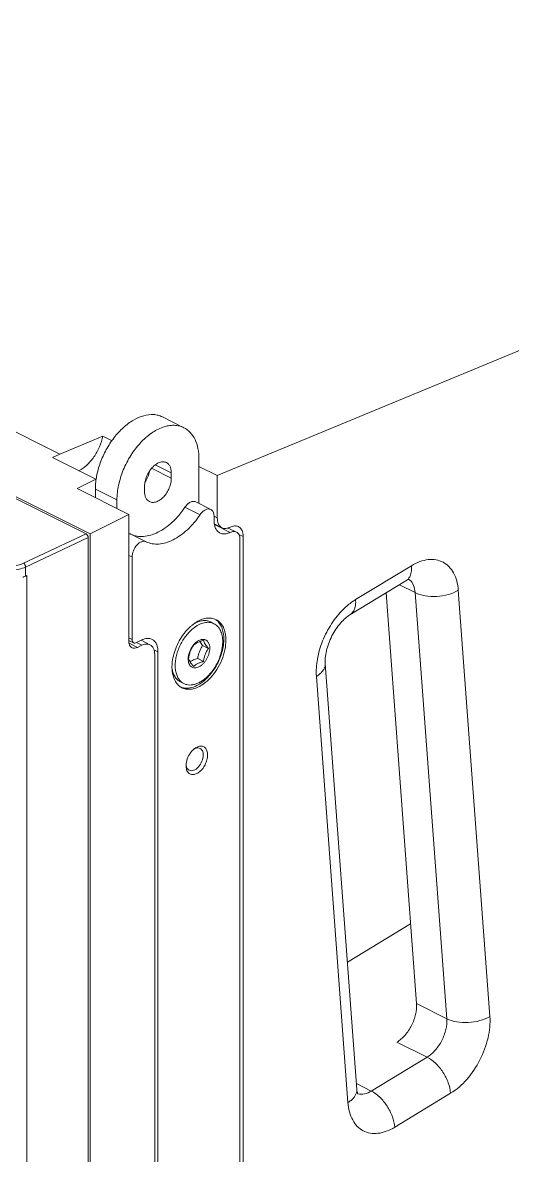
# Model space of a CAD drawing. Header units: millimetres. Extents: x 0 to 1782, y 0 to 1260.
# Drawn here: x 1023.8 to 1104, y 828.9 to 1014.6 of the extents above; entities that cross this region are included whole.
import ezdxf

# ---------------------------------------------------------------- set-up
doc = ezdxf.new("R2010")
doc.units = ezdxf.units.MM
doc.header["$LTSCALE"] = 0.1
doc.layers.get('0').update_dxf_attribs({"lineweight": 13})

msp = doc.modelspace()

# ---------------------------------------------------------------- linework, layer by layer
for p, q in [((1055.64, 940.35), (1234.9, 1014.62)), ((1034.79, 930.8), (886.29, 1005.04)), ((1034.15, 930.78), (886.22, 1004.75)), ((912.46, 1002.57), (1029.84, 943.88)), ((1046.64, 949.97), (1050.17, 948.2)), ((1029.84, 943.88), (1036.91, 946.81)), ((1036.91, 946.81), (1038.4, 946.06)), ((1028.66, 943.29), (1029.84, 943.88)), ((1035.73, 939.75), (1028.66, 943.29)), ((1048.11, 940.8), (1045.48, 942.12)), ((1052.64, 935.77), (1052.64, 943.06)), ((1055.64, 940.35), (1052.64, 941.84)), ((1044.88, 941.55), (1048.11, 939.94)), ((1048.11, 940.8), (1048.11, 939.94)), ((1055.64, 933.42), (1055.64, 940.35)), ((1032.66, 938.22), (1035.73, 939.75)), ((1032.66, 938.22), (1041.15, 933.98)), ((1035.67, 936.72), (1035.67, 938.11)), ((1039.2, 936.35), (1035.67, 938.11)), ((1043.73, 937.74), (1043.73, 938.61)), ((1039.2, 936.35), (1039.2, 934.95)), ((1052.82, 933.92), (1050.34, 935.15)), ((1052.12, 936.03), (1054.59, 934.8)), ((1034.79, 930.8), (1041.15, 933.98)), ((1041.15, 913.19), (1041.15, 933.98)), ((1055.11, 933.71), (1055.11, 932.95)), ((1055.11, 933.68), (1055.64, 933.42)), ((1034.15, 930.78), (1023.9, 925.96)), ((1034.79, 930.8), (1034.79, 674.45)), ((1041.5, 930.74), (1043.98, 929.5)), ((1056.42, 931.79), (1055.15, 932.43)), ((1057.77, 931.03), (1055.17, 932.33)), ((1058.77, 931.09), (1057.45, 931.75)), ((1059.89, 930.35), (1059.17, 930.71)), ((1024.24, 925.35), (1034.51, 930.17)), ((1034.51, 674.65), (1034.51, 930.17)), ((1059.36, 929.88), (1059.36, 699.95)), ((1059.89, 930.35), (1059.89, 700.01)), ((1041.68, 927), (1041.15, 927.26)), ((1041.68, 913.46), (1041.68, 927)), ((1024.24, 925.35), (1024.24, 923.87)), ((1087.46, 925.57), (1078.3, 920.01)), ((1024.25, 923.87), (1024.43, 923.95)), ((1024.43, 923.95), (1024.43, 923.58)), ((1024.43, 923.58), (1024.43, 923.21)), ((1024.43, 923.21), (1024.43, 923.04)), ((1024.43, 923.04), (1024.43, 672.53)), ((1077.36, 917.5), (1086.52, 923.06)), ((1088.06, 921.15), (1085.5, 922.44)), ((1100.3, 851.64), (1095.12, 921.53)), ((1083.3, 921.11), (1088.29, 853.75)), ((1093.24, 851.27), (1088.06, 921.15)), ((1055.1, 916.06), (1054.53, 916.35)), ((1041.15, 913.72), (1041.68, 913.46)), ((1041.94, 912.92), (1041.15, 913.31)), ((1041.18, 912.86), (1042.56, 912.17)), ((1043.27, 913.39), (1042.39, 912.95)), ((1043.27, 912.52), (1042.39, 912.96)), ((1043.27, 912.52), (1042.56, 912.17)), ((1043.16, 913.33), (1044.61, 912.61)), ((1053.24, 912.48), (1054.19, 912)), ((1045.92, 911.47), (1045.27, 911.79)), ((1045.39, 910.98), (1045.39, 704.87)), ((1045.92, 704.92), (1045.92, 911.47)), ((1052.43, 910.34), (1053.38, 909.86)), ((1078.5, 839.67), (1073.33, 909.55)), ((1050.18, 906.23), (1049.61, 906.51)), ((1071.88, 907.41), (1077.05, 837.53)), ((1076.96, 860.53), (1087.32, 866.82)), ((1088.29, 853.75), (1093.24, 851.27)), ((1090.03, 844.98), (1085.08, 847.45)), ((1080.87, 839.42), (1090.03, 844.98)), ((1078.43, 840.63), (1080.87, 839.42)), ((1084.71, 833.49), (1093.87, 839.05))]:
    msp.add_line(p, q)
for centre, radius, start, end in [((1048.29, 937.91), 12.63, 169.5621, 171.6892), ((1040.52, 940.46), 4.84, 188.4145, 190.9449), ((1085.91, 921.76), 1.94, 51.3834, 53.791), ((1085.88, 921.73), 1.97, 47.7465, 51.3789), ((1056.1, 910.24), 7.22, 129.4363, 131.2144), ((1055.94, 910.44), 6.96, 128.4667, 129.4308), ((1057.58, 908.81), 9.28, 140.9666, 143.1078), ((1057.37, 908.97), 9.02, 140.1138, 140.9609), ((1057.2, 909.12), 8.79, 137.9713, 140.1188), ((1054.55, 910.26), 3.63, 140.2604, 141.3367), ((1053.61, 910.26), 2.74, 177.7374, 179.9812), ((1055.01, 908.93), 6.79, 177.6901, 179.9866), ((1054.73, 908.93), 6.51, 179.9993, 180.6386), ((1054.55, 908.93), 6.33, 180.633, 182.4723), ((1055.45, 908.92), 7.23, 175.6834, 177.6938), ((1054.53, 909.2), 5.78, 179.9997, 180.3946), ((1053.61, 893.36), 2.79, 126.9167, 130.9405), ((1053.57, 892.74), 3.05, 173.2321, 176.2043), ((1053.28, 892.76), 2.76, 176.1879, 179.9624), ((1079.19, 840.84), 1.94, 253.0487, 256.7104)]:
    msp.add_arc(centre, radius, start, end)
for points, knots in [([(1046.64, 949.97), (1046.42, 950.08), (1045.95, 950.26), (1044.92, 950.42), (1043.5, 950.23), (1041.81, 949.47), (1040.17, 948.23), (1038.67, 946.58), (1037.4, 944.62), (1036.43, 942.47), (1036.01, 940.96), (1035.87, 940.2)], [0, 0, 0, 0, 0.04504, 0.091232, 0.190461, 0.302975, 0.429401, 0.567226, 0.711963, 0.858123, 1, 1, 1, 1]), ([(1039.2, 936.35), (1039.2, 937.16), (1039.41, 938.84), (1040.18, 941.31), (1041.39, 943.66), (1042.94, 945.7), (1044.72, 947.31), (1046.35, 948.2), (1047.63, 948.55), (1048.54, 948.62), (1049.4, 948.52), (1049.93, 948.33), (1050.17, 948.2)], [0, 0, 0, 0, 0.13258, 0.274771, 0.420026, 0.561219, 0.691965, 0.807944, 0.860208, 0.909027, 0.955226, 1, 1, 1, 1]), ([(1050.17, 948.2), (1050.56, 948.01), (1051.29, 947.45), (1052.08, 946.25), (1052.55, 944.74), (1052.64, 943.64), (1052.64, 943.06)], [0, 0, 0, 0, 0.21715, 0.450397, 0.710278, 1, 1, 1, 1]), ([(1036.91, 946.81), (1036.78, 946.21), (1036.39, 945.02), (1035.49, 943.4), (1034.35, 942.06), (1033.45, 941.37), (1032.98, 941.13)], [0, 0, 0, 0, 0.2589062, 0.5220288, 0.7734982, 0.9941853, 0.9941853, 0.9941853, 0.9941853]), ([(1047.31, 942.48), (1047.15, 942.56), (1046.76, 942.65), (1046.15, 942.52), (1045.53, 942.19), (1044.95, 941.66), (1044.44, 940.99), (1044.05, 940.23), (1043.8, 939.42), (1043.73, 938.87), (1043.73, 938.61)], [0, 0, 0, 0, 0.090494, 0.191264, 0.307352, 0.438213, 0.57954, 0.724921, 0.867307, 1, 1, 1, 1]), ([(1048.11, 940.8), (1048.11, 940.99), (1048.08, 941.35), (1047.93, 941.84), (1047.67, 942.23), (1047.43, 942.41), (1047.31, 942.48)], [0, 0, 0, 0, 0.289574, 0.549671, 0.78286, 1, 1, 1, 1]), ([(1044.52, 941.07), (1044.52, 941.04), (1044.51, 941.02), (1044.51, 940.99), (1044.48, 940.84), (1044.33, 940.26), (1044.08, 939.7), (1043.83, 939.31), (1043.82, 939.29), (1043.8, 939.26), (1043.79, 939.24)], [-0.046908, -0.046908, -0.046908, -0.046908, 0, 0, 0, 0.244465, 1, 1, 1, 1.047348, 1.047348, 1.047348, 1.047348]), ([(1044.54, 936.07), (1044.7, 935.99), (1045.08, 935.9), (1045.7, 936.02), (1046.31, 936.36), (1046.9, 936.88), (1047.4, 937.55), (1047.8, 938.32), (1048.05, 939.12), (1048.11, 939.67), (1048.11, 939.94)], [0, 0, 0, 0, 0.090494, 0.191264, 0.307352, 0.438213, 0.57954, 0.724921, 0.867307, 1, 1, 1, 1]), ([(1035.79, 939.74), (1035.77, 939.6), (1035.7, 939.06), (1035.67, 938.52), (1035.67, 938.11)], [0, 0, 0, 0, 0.2566, 1, 1, 1, 1]), ([(1043.73, 937.74), (1043.73, 937.56), (1043.76, 937.2), (1043.91, 936.71), (1044.17, 936.31), (1044.41, 936.13), (1044.54, 936.07)], [0, 0, 0, 0, 0.289574, 0.549671, 0.78286, 1, 1, 1, 1]), ([(1050.34, 935.15), (1049.74, 934.27), (1048.73, 933.05), (1047.16, 931.75), (1045.97, 931.03), (1044.78, 930.55), (1043.61, 930.32), (1042.5, 930.37), (1041.81, 930.59), (1041.5, 930.74)], [0, 0, 0, 0, 0.30108, 0.440722, 0.570764, 0.690521, 0.80047, 0.902556, 1, 1, 1, 1]), ([(1052.12, 936.03), (1052.06, 936.06), (1051.92, 936.11), (1051.61, 936.13), (1051.19, 935.99), (1050.73, 935.65), (1050.46, 935.33), (1050.34, 935.15)], [0, 0, 0, 0, 0.097675, 0.199784, 0.428426, 0.698033, 1, 1, 1, 1]), ([(1052.82, 933.92), (1052.94, 934.1), (1053.2, 934.41), (1053.67, 934.75), (1054.09, 934.89), (1054.39, 934.87), (1054.53, 934.83), (1054.59, 934.8)], [0, 0, 0, 0, 0.301967, 0.571574, 0.800216, 0.902325, 1, 1, 1, 1]), ([(1054.59, 934.8), (1054.68, 934.76), (1054.83, 934.64), (1055, 934.38), (1055.09, 934.07), (1055.11, 933.84), (1055.11, 933.71)], [0, 0, 0, 0, 0.217077, 0.450313, 0.710667, 1, 1, 1, 1]), ([(1043.98, 929.5), (1044.29, 929.35), (1044.98, 929.13), (1046.09, 929.08), (1047.25, 929.31), (1048.45, 929.79), (1049.63, 930.52), (1051.2, 931.81), (1052.22, 933.03), (1052.82, 933.92)], [0, 0, 0, 0, 0.097444, 0.19953, 0.309479, 0.429236, 0.559278, 0.69892, 1, 1, 1, 1]), ([(1055.11, 932.95), (1055.11, 932.72), (1055.15, 932.29), (1055.34, 931.69), (1055.65, 931.22), (1055.94, 931), (1056.09, 930.92)], [0, 0, 0, 0, 0.289566, 0.549648, 0.782838, 1, 1, 1, 1]), ([(1056.42, 931.79), (1056.3, 931.86), (1056.06, 932.03), (1055.82, 932.41), (1055.67, 932.89), (1055.64, 933.23), (1055.64, 933.42)], [0, 0, 0, 0, 0.217162, 0.450352, 0.710438, 1, 1, 1, 1]), ([(1034.51, 930.17), (1034.51, 930.3), (1034.43, 930.54), (1034.26, 930.73), (1034.15, 930.78)], [0, 0, 0, 0, 0.512327, 1, 1, 1, 1]), ([(1041.5, 930.74), (1041.48, 930.75), (1041.37, 930.79), (1041.25, 930.81), (1041.16, 930.81)], [0, 0, 0, 0, 0.244502, 1, 1, 1, 1]), ([(1056.09, 930.92), (1056.21, 930.86), (1056.47, 930.78), (1056.89, 930.76), (1057.33, 930.84), (1057.62, 930.96), (1057.77, 931.03)], [0, 0, 0, 0, 0.227047, 0.464631, 0.721107, 1, 1, 1, 1]), ([(1057.77, 931.89), (1057.55, 931.77), (1057.1, 931.62), (1056.61, 931.7), (1056.42, 931.79)], [0, 0, 0, 0, 0.536764, 1, 1, 1, 1]), ([(1059.11, 931.97), (1058.92, 932.06), (1058.44, 932.14), (1057.99, 931.99), (1057.77, 931.89)], [0, 0, 0, 0, 0.463842, 1, 1, 1, 1]), ([(1057.77, 931.03), (1057.93, 931.11), (1058.27, 931.22), (1058.63, 931.16), (1058.77, 931.09)], [0, 0, 0, 0, 0.536347, 1, 1, 1, 1]), ([(1058.77, 931.09), (1058.86, 931.05), (1059.04, 930.91), (1059.22, 930.63), (1059.33, 930.27), (1059.36, 930.01), (1059.36, 929.88)], [0, 0, 0, 0, 0.217162, 0.450352, 0.710434, 1, 1, 1, 1]), ([(1059.58, 931.53), (1059.55, 931.58), (1059.43, 931.75), (1059.25, 931.9), (1059.11, 931.97)], [0, 0, 0, 0, 0.260886, 1, 1, 1, 1]), ([(1059.89, 930.35), (1059.89, 930.46), (1059.87, 930.87), (1059.75, 931.28), (1059.58, 931.53)], [0, 0, 0, 0, 0.276145, 1, 1, 1, 1]), ([(1041.68, 927), (1041.68, 927.35), (1041.85, 928.07), (1042.32, 928.83), (1042.83, 929.3), (1043.23, 929.52), (1043.62, 929.6), (1043.87, 929.55), (1043.98, 929.5)], [0, 0, 0, 0, 0.274073, 0.560088, 0.691352, 0.80791, 0.909257, 1, 1, 1, 1]), ([(1019.57, 925.05), (1019.95, 924.94), (1020.76, 924.8), (1021.98, 924.78), (1023.16, 924.95), (1023.91, 925.19), (1024.24, 925.34)], [0, 0, 0, 0, 0.24936, 0.511489, 0.767598, 1, 1, 1, 1]), ([(1023.9, 925.96), (1023.29, 925.68), (1021.9, 925.38), (1020.49, 925.51), (1019.81, 925.7)], [0, 0, 0, 0, 0.488557, 1, 1, 1, 1]), ([(1023.9, 925.96), (1024, 925.9), (1024.16, 925.71), (1024.24, 925.47), (1024.24, 925.34)], [0, 0, 0, 0, 0.484823, 1, 1, 1, 1]), ([(1086.97, 923.46), (1087.07, 923.59), (1087.44, 924.22), (1087.5, 925), (1087.46, 925.57)], [0, 0, 0, 0, 0.219078, 1, 1, 1, 1]), ([(1095.12, 921.53), (1095.08, 922.04), (1094.93, 923.03), (1094.42, 924.37), (1093.66, 925.45), (1092.66, 926.21), (1091.47, 926.61), (1090.16, 926.62), (1088.78, 926.27), (1087.9, 925.83), (1087.46, 925.57)], [0, 0, 0, 0, 0.143261, 0.273149, 0.391402, 0.502687, 0.613495, 0.730469, 0.858607, 1, 1, 1, 1]), ([(1023.76, 923.69), (1023.8, 923.7), (1023.97, 923.76), (1024.13, 923.82), (1024.25, 923.87)], [0, 0, 0, 0, 0.257789, 1, 1, 1, 1]), ([(1086.52, 923.06), (1086.56, 923.09), (1086.73, 923.2), (1086.87, 923.34), (1086.97, 923.46)], [0, 0, 0, 0, 0.247036, 1, 1, 1, 1]), ([(1086.52, 923.06), (1086.65, 923.14), (1086.83, 923.24), (1087.01, 923.31), (1087.05, 923.32)], [0, 0, 0, 0, 0.6441283, 0.8189749, 0.8189749, 0.8189749, 0.8189749]), ([(1088.06, 921.15), (1088.03, 921.56), (1087.89, 922.3), (1087.47, 922.96), (1087.21, 923.19)], [0, 0, 0, 0, 0.538557, 1, 1, 1, 1]), ([(1095.12, 921.53), (1094.62, 921.22), (1093.46, 920.76), (1091.61, 920.47), (1089.75, 920.56), (1088.57, 920.9), (1088.06, 921.15)], [0, 0, 0, 0, 0.240392, 0.505171, 0.767147, 1, 1, 1, 1]), ([(1078.3, 920.01), (1078.13, 919.9), (1077.42, 919.44), (1076.77, 918.89), (1076.32, 918.44)], [0, 0, 0, 0, 0.238939, 1, 1, 1, 1]), ([(1078.3, 920.01), (1078.32, 919.73), (1078.32, 919.21), (1078.16, 918.48), (1077.85, 917.89), (1077.53, 917.61), (1077.36, 917.5)], [0, 0, 0, 0, 0.294191, 0.555349, 0.786603, 1, 1, 1, 1]), ([(1076.32, 918.44), (1075.59, 917.72), (1074.27, 916.08), (1072.82, 913.29), (1071.95, 910.36), (1071.81, 908.36), (1071.88, 907.41)], [0, 0, 0, 0, 0.251553, 0.512777, 0.767189, 1, 1, 1, 1]), ([(1052.01, 916.19), (1051.97, 916.16), (1051.84, 916.07), (1051.7, 915.97), (1051.61, 915.89)], [0, 0, 0, 0, 0.246416, 1, 1, 1, 1]), ([(1051.69, 915.29), (1051.97, 915.52), (1052.54, 915.9), (1053.31, 916.2), (1053.91, 916.29), (1054.33, 916.29), (1054.73, 916.22), (1054.98, 916.12), (1055.1, 916.06)], [0, 0, 0, 0, 0.291244, 0.551557, 0.670988, 0.784382, 0.893361, 1, 1, 1, 1]), ([(1055.43, 916.73), (1055.2, 916.85), (1054.66, 917.01), (1053.78, 916.99), (1052.87, 916.71), (1052.3, 916.38), (1052.01, 916.19)], [0, 0, 0, 0, 0.219948, 0.454327, 0.713041, 1, 1, 1, 1]), ([(1054.53, 916.35), (1054.45, 916.39), (1054.26, 916.47), (1053.97, 916.54), (1053.66, 916.58), (1053.23, 916.57), (1052.66, 916.46), (1052.23, 916.27), (1052.01, 916.16)], [0, 0, 0, 0, 0.112614, 0.226645, 0.343414, 0.464076, 0.720174, 1, 1, 1, 1]), ([(1055.1, 916.06), (1055.21, 916.01), (1055.43, 915.87), (1055.71, 915.62), (1055.96, 915.3), (1056.17, 914.94), (1056.33, 914.53), (1056.49, 913.92), (1056.53, 913.42), (1056.53, 913.09)], [0, 0, 0, 0, 0.107708, 0.217562, 0.331488, 0.451034, 0.577277, 0.710835, 1, 1, 1, 1]), ([(1055.41, 916.71), (1055.62, 916.56), (1056, 916.17), (1056.41, 915.42), (1056.66, 914.52), (1056.71, 913.87), (1056.71, 913.53)], [0, 0, 0, 0, 0.217901, 0.453619, 0.713902, 1, 1, 1, 1]), ([(1057.06, 913.35), (1057.06, 913.73), (1057, 914.46), (1056.69, 915.45), (1056.17, 916.24), (1055.69, 916.61), (1055.43, 916.73)], [0, 0, 0, 0, 0.289697, 0.549619, 0.782844, 1, 1, 1, 1]), ([(1073.33, 909.55), (1073.3, 909.85), (1073.32, 910.54), (1073.58, 912.08), (1074.33, 914.08), (1075.5, 915.85), (1076.58, 916.94), (1077.11, 917.35), (1077.36, 917.5)], [0, 0, 0, 0, 0.099542, 0.222597, 0.504255, 0.78394, 0.90437, 1, 1, 1, 1]), ([(1050.16, 914.38), (1049.61, 913.66), (1048.74, 912.08), (1048.31, 910.33), (1048.24, 909.46)], [0, 0, 0, 0, 0.510183, 1, 1, 1, 1]), ([(1048.75, 909.2), (1048.75, 909.47), (1048.79, 910.03), (1048.95, 910.87), (1049.21, 911.72), (1049.56, 912.55), (1049.99, 913.34), (1050.5, 914.08), (1051.06, 914.73), (1051.48, 915.12), (1051.69, 915.29)], [0, 0, 0, 0, 0.116806, 0.239924, 0.367596, 0.497769, 0.628246, 0.756805, 0.88134, 1, 1, 1, 1]), ([(1051.34, 915.67), (1051.29, 915.62), (1051.05, 915.41), (1050.83, 915.18), (1050.67, 915.01)], [0, 0, 0, 0, 0.245176, 1, 1, 1, 1]), ([(1041.15, 913.19), (1041.15, 913.16), (1041.15, 913.01), (1041.17, 912.87), (1041.2, 912.77)], [0, 0, 0, 0, 0.260577, 1, 1, 1, 1]), ([(1041.2, 912.77), (1041.23, 912.63), (1041.34, 912.36), (1041.55, 912.17), (1041.67, 912.11)], [0, 0, 0, 0, 0.532067, 1, 1, 1, 1]), ([(1041.67, 912.11), (1041.8, 912.05), (1042.12, 912), (1042.42, 912.09), (1042.56, 912.17)], [0, 0, 0, 0, 0.463873, 1, 1, 1, 1]), ([(1041.94, 912.92), (1041.9, 912.94), (1041.82, 913), (1041.71, 913.17), (1041.68, 913.34), (1041.68, 913.46)], [0, 0, 0, 0, 0.217729, 0.451774, 1, 1, 1, 1]), ([(1042.39, 912.95), (1042.31, 912.91), (1042.16, 912.86), (1042, 912.89), (1041.94, 912.92)], [0, 0, 0, 0, 0.536127, 1, 1, 1, 1]), ([(1044.95, 913.49), (1044.83, 913.55), (1044.57, 913.64), (1044.15, 913.66), (1043.7, 913.58), (1043.42, 913.46), (1043.27, 913.39)], [0, 0, 0, 0, 0.227047, 0.464631, 0.721107, 1, 1, 1, 1]), ([(1043.27, 912.52), (1043.49, 912.63), (1043.94, 912.78), (1044.42, 912.7), (1044.61, 912.61)], [0, 0, 0, 0, 0.536347, 1, 1, 1, 1]), ([(1044.61, 912.61), (1044.73, 912.55), (1044.97, 912.37), (1045.21, 911.99), (1045.36, 911.51), (1045.39, 911.17), (1045.39, 910.98)], [0, 0, 0, 0, 0.217162, 0.450352, 0.710434, 1, 1, 1, 1]), ([(1045.92, 911.47), (1045.92, 911.69), (1045.88, 912.13), (1045.7, 912.72), (1045.39, 913.2), (1045.1, 913.42), (1044.95, 913.49)], [0, 0, 0, 0, 0.289566, 0.549648, 0.782838, 1, 1, 1, 1]), ([(1049.84, 905.55), (1050.01, 905.47), (1050.35, 905.35), (1051.13, 905.25), (1052.19, 905.46), (1053.43, 906.14), (1054.6, 907.2), (1055.62, 908.55), (1056.42, 910.09), (1056.93, 911.71), (1057.06, 912.82), (1057.06, 913.35)], [0, 0, 0, 0, 0.044791, 0.091008, 0.191722, 0.307743, 0.438536, 0.579787, 0.725109, 0.867368, 1, 1, 1, 1]), ([(1056.53, 913.09), (1056.53, 912.86), (1056.5, 912.39), (1056.38, 911.68), (1056.2, 910.95), (1055.85, 909.99), (1055.38, 909.08), (1054.8, 908.24), (1054.32, 907.67), (1053.81, 907.17), (1053.28, 906.75), (1052.74, 906.42), (1052.19, 906.17), (1051.65, 906.03), (1051.12, 905.98), (1050.63, 906.04), (1050.32, 906.15), (1050.18, 906.23)], [0, 0, 0, 0, 0.064756, 0.132625, 0.202911, 0.274835, 0.419955, 0.491499, 0.561172, 0.628211, 0.691982, 0.752026, 0.80812, 0.860338, 0.90911, 0.955266, 1, 1, 1, 1]), ([(1051.72, 912.53), (1051.59, 912.37), (1051.37, 912.04), (1051.11, 911.5), (1050.93, 910.94), (1050.88, 910.55), (1050.87, 910.37)], [0, 0, 0, 0, 0.253745, 0.511129, 0.762731, 1, 1, 1, 1]), ([(1051.75, 912.51), (1051.64, 912.35), (1051.44, 912.03), (1051.2, 911.5), (1051.03, 910.94), (1050.96, 910.56), (1050.93, 910.37)], [0, 0, 0, 0, 0.244691, 0.494024, 0.746612, 1, 1, 1, 1]), ([(1053.38, 913.32), (1053.21, 913.28), (1052.89, 913.18), (1052.44, 912.99), (1052.06, 912.77), (1051.84, 912.6), (1051.75, 912.51)], [0, 0, 0, 0, 0.282128, 0.545391, 0.783916, 1, 1, 1, 1]), ([(1054.41, 912.03), (1054.41, 912.21), (1054.38, 912.47), (1054.28, 912.79), (1054.18, 912.99), (1054.05, 913.17), (1053.9, 913.3), (1053.72, 913.41), (1053.52, 913.47), (1053.31, 913.49), (1053.09, 913.47), (1052.87, 913.41), (1052.55, 913.28), (1052.16, 913.01), (1051.89, 912.74), (1051.76, 912.58)], [0, 0, 0, 0, 0.137226, 0.199628, 0.258051, 0.313111, 0.36577, 0.417313, 0.469181, 0.522765, 0.579221, 0.639363, 0.703639, 0.844529, 1, 1, 1, 1]), ([(1056.69, 913.09), (1056.64, 912.36), (1056.33, 910.87), (1055.37, 908.82), (1054.02, 907.08), (1052.88, 906.21), (1052.29, 905.91)], [0, 0, 0, 0, 0.251011, 0.515758, 0.771967, 1, 1, 1, 1]), ([(1053.24, 912.48), (1053.14, 912.32), (1052.94, 911.99), (1052.7, 911.47), (1052.53, 910.91), (1052.46, 910.53), (1052.43, 910.34)], [0, 0, 0, 0, 0.244691, 0.494024, 0.746612, 1, 1, 1, 1]), ([(1052.76, 913.12), (1052.83, 913.01), (1052.99, 912.8), (1053.15, 912.58), (1053.24, 912.48)], [0, 0, 0, 0, 0.477159, 1, 1, 1, 1]), ([(1054.19, 912), (1054.09, 912.12), (1053.91, 912.36), (1053.67, 912.7), (1053.49, 913.02), (1053.41, 913.23), (1053.38, 913.32)], [0, 0, 0, 0, 0.303897, 0.576139, 0.80705, 1, 1, 1, 1]), ([(1056.71, 913.53), (1056.71, 913.49), (1056.7, 913.35), (1056.7, 913.2), (1056.69, 913.09)], [0, 0, 0, 0, 0.246822, 1, 1, 1, 1]), ([(1050.87, 910.26), (1050.87, 910.13), (1050.89, 909.87), (1050.99, 909.51), (1051.15, 909.2), (1051.38, 908.98), (1051.66, 908.84), (1051.97, 908.79), (1052.31, 908.84), (1052.66, 908.97), (1053, 909.19), (1053.33, 909.48), (1053.63, 909.83), (1053.9, 910.24), (1054.12, 910.67), (1054.28, 911.12), (1054.38, 911.58), (1054.41, 911.88), (1054.41, 912.03)], [0, 0, 0, 0, 0.063432, 0.121097, 0.173353, 0.221646, 0.268442, 0.316664, 0.368797, 0.426311, 0.489599, 0.558188, 0.630979, 0.706458, 0.782875, 0.858401, 0.931288, 1, 1, 1, 1]), ([(1050.93, 910.37), (1050.96, 910.27), (1051.04, 910.06), (1051.22, 909.75), (1051.46, 909.4), (1051.64, 909.17), (1051.75, 909.04)], [0, 0, 0, 0, 0.19295, 0.423862, 0.696103, 1, 1, 1, 1]), ([(1052.43, 910.34), (1052.31, 910.3), (1052.08, 910.23), (1051.75, 910.12), (1051.45, 909.98), (1051.27, 909.87), (1051.18, 909.82)], [0, 0, 0, 0, 0.26949, 0.528241, 0.772467, 1, 1, 1, 1]), ([(1053.38, 909.86), (1053.41, 910.05), (1053.48, 910.44), (1053.65, 911), (1053.89, 911.52), (1054.09, 911.84), (1054.19, 912)], [0, 0, 0, 0, 0.253388, 0.505976, 0.755309, 1, 1, 1, 1]), ([(1048.23, 908.66), (1048.25, 908.16), (1048.4, 907.23), (1048.86, 906.39), (1049.16, 906.07)], [0, 0, 0, 0, 0.538208, 1, 1, 1, 1]), ([(1048.25, 908.67), (1048.29, 908.42), (1048.4, 907.96), (1048.65, 907.43), (1048.9, 907.07), (1049.12, 906.85), (1049.35, 906.66), (1049.53, 906.55), (1049.61, 906.51)], [0, 0, 0, 0, 0.28024, 0.536469, 0.657078, 0.773726, 0.887585, 1, 1, 1, 1]), ([(1049.68, 906.58), (1049.53, 906.72), (1049.25, 907.06), (1048.97, 907.67), (1048.79, 908.39), (1048.75, 908.9), (1048.75, 909.16)], [0, 0, 0, 0, 0.219997, 0.457821, 0.717529, 1, 1, 1, 1]), ([(1051.75, 909.04), (1051.84, 909.13), (1052.06, 909.31), (1052.44, 909.53), (1052.89, 909.72), (1053.21, 909.81), (1053.38, 909.86)], [0, 0, 0, 0, 0.216084, 0.454609, 0.717871, 1, 1, 1, 1]), ([(1073.33, 909.55), (1073.34, 909.36), (1073.29, 908.95), (1073, 908.38), (1072.52, 907.85), (1072.1, 907.55), (1071.88, 907.41)], [0, 0, 0, 0, 0.212005, 0.442563, 0.704137, 1, 1, 1, 1]), ([(1050.18, 906.23), (1050.09, 906.27), (1049.91, 906.38), (1049.75, 906.51), (1049.68, 906.58)], [0, 0, 0, 0, 0.496629, 1, 1, 1, 1]), ([(1049.16, 906.07), (1049.21, 906.02), (1049.41, 905.82), (1049.65, 905.65), (1049.84, 905.55)], [0, 0, 0, 0, 0.254873, 1, 1, 1, 1]), ([(1050.08, 905.53), (1050.04, 905.54), (1049.89, 905.57), (1049.74, 905.62), (1049.63, 905.67)], [0, 0, 0, 0, 0.252158, 1, 1, 1, 1]), ([(1052.29, 905.91), (1051.93, 905.73), (1051.2, 905.47), (1050.42, 905.46), (1050.08, 905.53)], [0, 0, 0, 0, 0.531178, 1, 1, 1, 1]), ([(1051.4, 895.08), (1051.43, 895.12), (1051.55, 895.25), (1051.68, 895.38), (1051.78, 895.47)], [0, 0, 0, 0, 0.25632, 1, 1, 1, 1]), ([(1051.78, 895.47), (1051.82, 895.49), (1051.94, 895.57), (1052.08, 895.62), (1052.18, 895.65)], [0, 0, 0, 0, 0.263328, 1, 1, 1, 1]), ([(1051.93, 895.59), (1051.99, 895.63), (1052.19, 895.77), (1052.42, 895.88), (1052.59, 895.93)], [0, 0, 0, 0, 0.267409, 1, 1, 1, 1]), ([(1052.18, 895.65), (1052.29, 895.68), (1052.51, 895.72), (1052.73, 895.66), (1052.83, 895.61)], [0, 0, 0, 0, 0.522768, 1, 1, 1, 1]), ([(1052.59, 895.93), (1052.78, 895.99), (1053.07, 896.01), (1053.43, 895.89), (1053.74, 895.66), (1054, 895.19), (1054.05, 894.76), (1054.05, 894.53)], [0, 0, 0, 0, 0.24123, 0.353156, 0.465495, 0.709646, 1, 1, 1, 1]), ([(1052.83, 895.61), (1052.91, 895.57), (1053.06, 895.45), (1053.23, 895.2), (1053.33, 894.88), (1053.35, 894.65), (1053.35, 894.53)], [0, 0, 0, 0, 0.217125, 0.45034, 0.710563, 1, 1, 1, 1]), ([(1050.54, 893.1), (1050.58, 893.46), (1050.79, 894.17), (1051.17, 894.8), (1051.4, 895.08)], [0, 0, 0, 0, 0.494274, 1, 1, 1, 1]), ([(1054.05, 894.53), (1054.05, 894.26), (1053.97, 893.71), (1053.67, 892.92), (1053.21, 892.21), (1052.64, 891.66), (1052.03, 891.33), (1051.5, 891.28), (1051.14, 891.41), (1050.84, 891.63), (1050.69, 891.89), (1050.62, 892.08)], [0, 0, 0, 0, 0.14049, 0.291559, 0.442185, 0.581468, 0.701864, 0.803203, 0.850224, 0.89742, 1, 1, 1, 1]), ([(1053.35, 894.53), (1053.35, 894.18), (1053.18, 893.46), (1052.7, 892.69), (1052.19, 892.22), (1051.79, 892.01), (1051.39, 891.93), (1051.14, 891.98), (1051.04, 892.04)], [0, 0, 0, 0, 0.274449, 0.560719, 0.691906, 0.808275, 0.909285, 1, 1, 1, 1]), ([(1051.04, 892.04), (1050.91, 892.1), (1050.69, 892.31), (1050.58, 892.6), (1050.55, 892.76), (1050.54, 892.82), (1050.53, 892.88), (1050.52, 892.94)], [0, 0, 0, 0, 0.464863, 1, 1, 1, 1.21426, 1.21426, 1.21426, 1.21426]), ([(1050.62, 892.08), (1050.61, 892.13), (1050.54, 892.35), (1050.52, 892.59), (1050.52, 892.76)], [0, 0, 0, 0, 0.235167, 1, 1, 1, 1]), ([(1088.29, 853.75), (1088.33, 853.16), (1088.2, 851.92), (1087.54, 850.15), (1086.5, 848.58), (1085.57, 847.75), (1085.08, 847.45)], [0, 0, 0, 0, 0.239298, 0.501573, 0.762988, 1, 1, 1, 1]), ([(1090.03, 844.98), (1090.52, 845.28), (1091.45, 846.11), (1092.49, 847.67), (1093.15, 849.44), (1093.28, 850.69), (1093.24, 851.27)], [0, 0, 0, 0, 0.237007, 0.498428, 0.760708, 1, 1, 1, 1]), ([(1093.24, 851.27), (1093.75, 851.02), (1094.92, 850.68), (1096.78, 850.58), (1098.64, 850.88), (1099.8, 851.34), (1100.3, 851.64)], [0, 0, 0, 0, 0.232853, 0.494829, 0.759608, 1, 1, 1, 1]), ([(1093.87, 839.05), (1094.86, 839.65), (1096.72, 841.31), (1098.81, 844.45), (1100.12, 847.98), (1100.39, 850.47), (1100.3, 851.64)], [0, 0, 0, 0, 0.237, 0.498427, 0.760715, 1, 1, 1, 1]), ([(1093.87, 839.05), (1093.83, 839.64), (1093.53, 840.85), (1092.68, 842.54), (1091.51, 843.98), (1090.53, 844.72), (1090.03, 844.98)], [0, 0, 0, 0, 0.241921, 0.506748, 0.767911, 1, 1, 1, 1]), ([(1078.45, 839.13), (1078.46, 839.17), (1078.5, 839.35), (1078.51, 839.53), (1078.5, 839.67)], [0, 0, 0, 0, 0.255022, 1, 1, 1, 1]), ([(1078.62, 838.99), (1078.61, 839.03), (1078.59, 839.11), (1078.55, 839.27), (1078.52, 839.46), (1078.51, 839.59), (1078.5, 839.67)], [0.2107364, 0.2107364, 0.2107364, 0.2107364, 0.3474832, 0.5278421, 0.7454238, 1, 1, 1, 1]), ([(1077.05, 837.53), (1077.23, 837.64), (1077.81, 838.04), (1078.31, 838.64), (1078.45, 839.13)], [0, 0, 0, 0, 0.288854, 1, 1, 1, 1]), ([(1078.74, 838.95), (1079.07, 838.87), (1079.84, 838.9), (1080.53, 839.21), (1080.87, 839.42)], [0, 0, 0, 0, 0.46198, 1, 1, 1, 1]), ([(1080.87, 839.42), (1081.38, 839.16), (1082.35, 838.42), (1083.52, 836.98), (1084.37, 835.29), (1084.67, 834.08), (1084.71, 833.49)], [0, 0, 0, 0, 0.232089, 0.493252, 0.758079, 1, 1, 1, 1]), ([(1077.05, 837.53), (1077.09, 837.01), (1077.25, 836.02), (1077.75, 834.68), (1078.52, 833.6), (1079.52, 832.84), (1080.71, 832.45), (1082.02, 832.43), (1083.39, 832.78), (1084.27, 833.22), (1084.71, 833.49)], [0, 0, 0, 0, 0.143261, 0.273149, 0.391402, 0.502687, 0.613495, 0.730469, 0.858607, 1, 1, 1, 1])]:
    msp.add_open_spline(points, degree=3, knots=knots)

doc.saveas('drawing.dxf')
